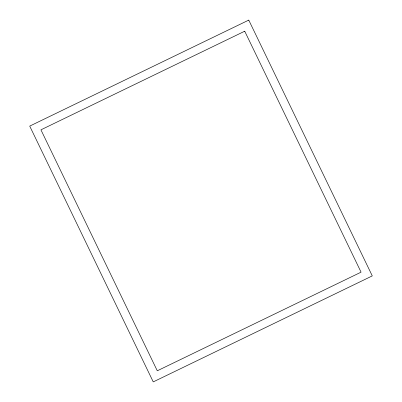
<?xml version="1.0" encoding="UTF-8"?>
<svg xmlns="http://www.w3.org/2000/svg" width="402" height="402" viewBox="0 0 402 402"><rect width="100%" height="100%" fill="white"/><g stroke="black" fill="none" stroke-linecap="round" stroke-linejoin="round"><path stroke-width="0.6" d="M248.758 20.1L29.723 126.102L153.242 381.9L372.277 275.898L248.758 20.1M244.717 31.205L40.929 129.831L157.282 370.795L361.071 272.169L244.717 31.205"/></g></svg>
